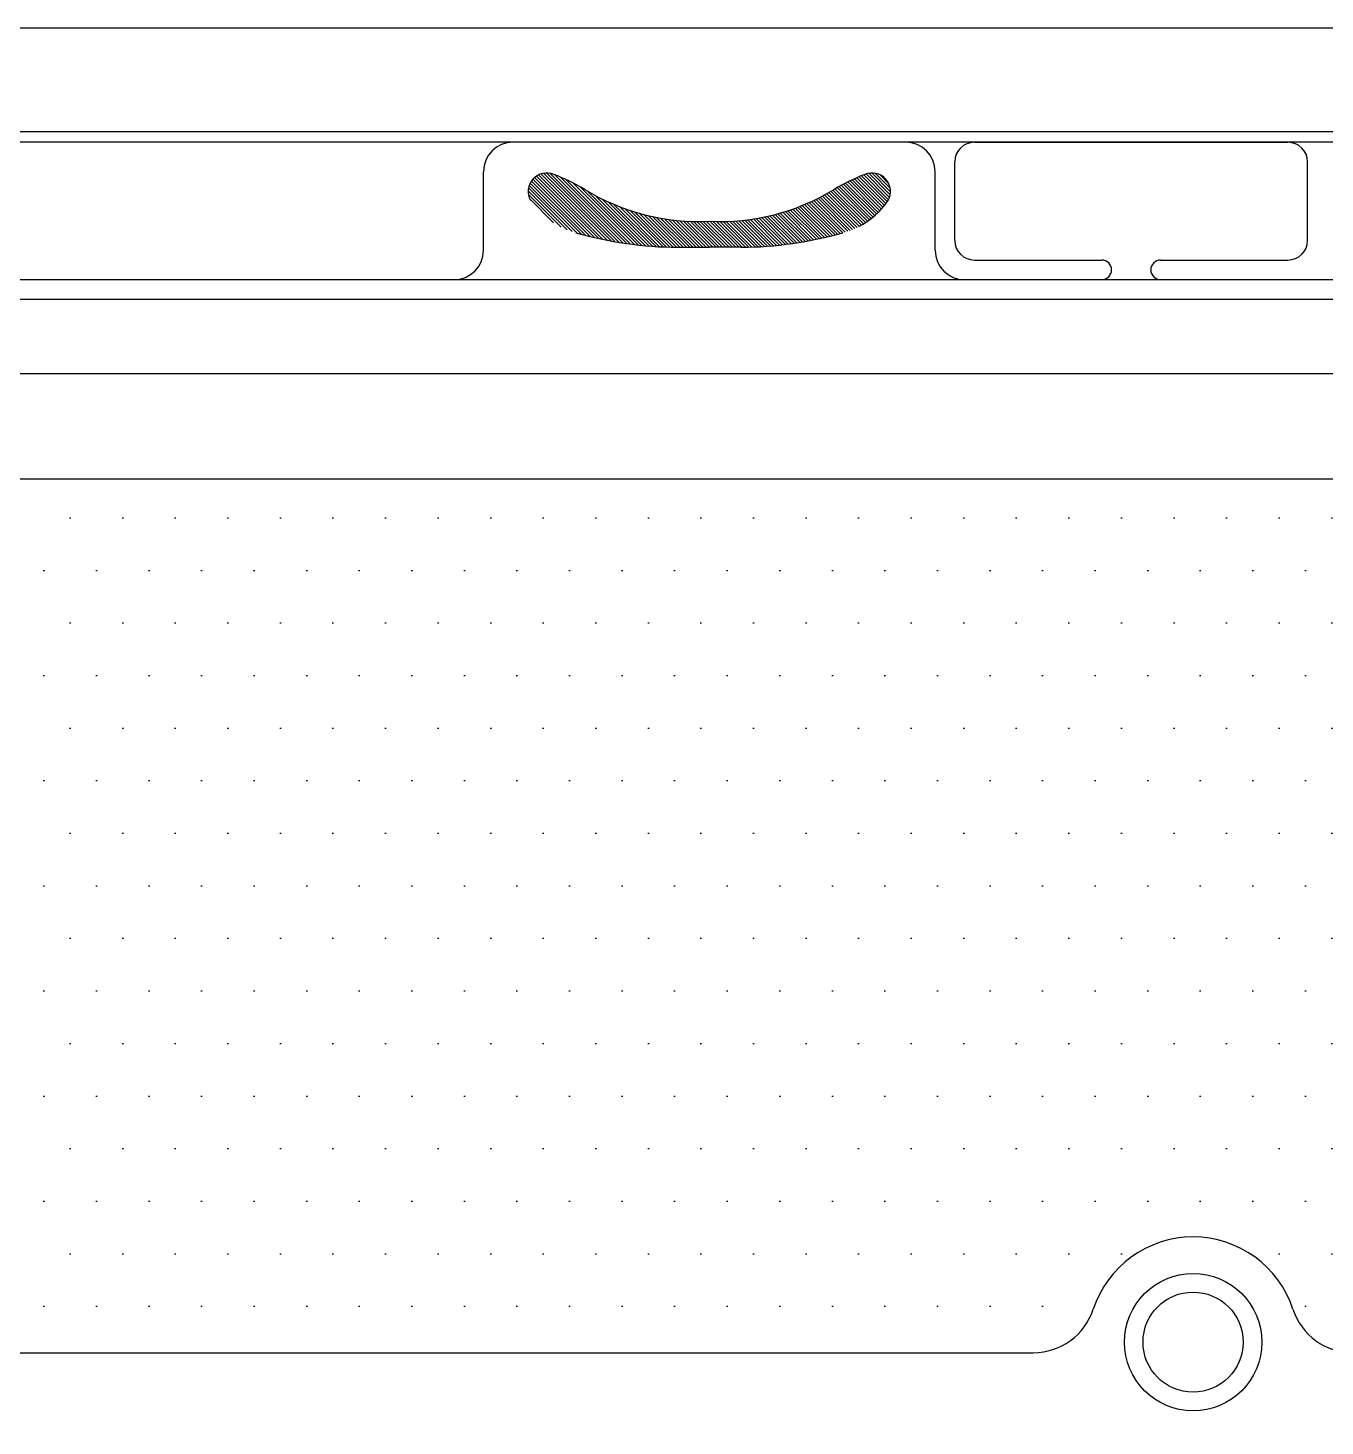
# Model space of a CAD drawing. Header units: millimetres. Extents: x -1227.91 to -1226.11, y 2257.37 to 2258.42.
# Drawn here: x -1227.348 to -1226.731, y 2257.755 to 2258.42 of the extents above; entities that cross this region are included whole.
import ezdxf

# ---------------------------------------------------------------- set-up
doc = ezdxf.new("R2010")
doc.units = ezdxf.units.MM
doc.header["$LTSCALE"] = 10
doc.layers.add('jacuzzi', color=1, linetype='Continuous')

msp = doc.modelspace()

# ---------------------------------------------------------------- hatches: boundary and pattern name
at = {"layer": 'jacuzzi'}
h = msp.add_hatch(dxfattribs=at)
h.set_pattern_fill('ANSI31', color=256, scale=0.00884, style=0)
h.set_pattern_definition([(315, (-1229.5830521, 2253.4023783), (-0.000781353, -0.000781353), [])])
h.paths.add_polyline_path([(-1226.96455, 2258.34354, -0.040015), (-1226.94959, 2258.3508, -0.693838), (-1226.93876, 2258.33827, -0.117767), (-1226.95277, 2258.32586, -0.051981), (-1226.9604, 2258.32293, -0.067757), (-1227.00869, 2258.31601), (-1227.02385, 2258.31601), (-1227.03902, 2258.31601, -0.067757), (-1227.0873, 2258.32293, -0.051981), (-1227.09493, 2258.32586, -0.117767), (-1227.10895, 2258.33827, -0.693838), (-1227.09811, 2258.3508, -0.040015), (-1227.08315, 2258.34354, 0.150241), (-1227.02385, 2258.32839, 0.150241)])
h = msp.add_hatch(dxfattribs=at)
h.set_pattern_fill('DOTS', color=256, scale=0.4, style=0)
h.set_pattern_definition([(0, (-1254.177878, 2254.437338), (0.0125, 0.025), [0, -0.025])])
h.paths.add_polyline_path([(-1226.86979, 2257.7903, 0.323974), (-1226.84129, 2257.81093, -0.72393), (-1226.74629, 2257.81093, 0.323974), (-1226.71779, 2257.7903), (-1226.40706, 2257.7903, 0.344151), (-1226.37795, 2257.81302, 0.003147), (-1226.37786, 2257.81339, 0.115309), (-1226.37684, 2258.18271, 0.349236), (-1226.40607, 2258.20596), (-1227.6115, 2258.20596, 0.284081), (-1227.63833, 2258.18938, 0.059275), (-1227.64073, 2258.18271, 0.115309), (-1227.6397, 2257.81339, 0.347675), (-1227.61051, 2257.7903)])

# ---------------------------------------------------------------- linework, layer by layer
for p, q in [((-1227.21991, 2258.37085), (-1227.64426, 2258.37085)), ((-1226.37331, 2258.37085), (-1227.21991, 2258.37085)), ((-1227.21991, 2258.36594), (-1227.63175, 2258.36594)), ((-1226.38581, 2258.36594), (-1227.21991, 2258.36594)), ((-1226.9305, 2258.36594), (-1227.11732, 2258.36594)), ((-1226.89783, 2258.36594), (-1226.74866, 2258.36594)), ((-1226.90717, 2258.31928), (-1226.90717, 2258.35661)), ((-1226.73932, 2258.31928), (-1226.73932, 2258.35661)), ((-1227.13132, 2258.31461), (-1227.13132, 2258.35194)), ((-1226.9165, 2258.31461), (-1226.9165, 2258.35194)), ((-1227.03902, 2258.31601), (-1227.02385, 2258.31601)), ((-1227.00869, 2258.31601), (-1227.02385, 2258.31601)), ((-1226.89783, 2258.30994), (-1226.83724, 2258.30994)), ((-1226.80924, 2258.30994), (-1226.74866, 2258.30994)), ((-1227.63175, 2258.30061), (-1226.38581, 2258.30061)), ((-1227.63175, 2258.29128), (-1227.21991, 2258.29128)), ((-1227.21991, 2258.29128), (-1226.38581, 2258.29128)), ((-1227.63175, 2258.25596), (-1226.38581, 2258.25596)), ((-1227.6115, 2258.20596), (-1226.40607, 2258.20596)), ((-1227.61051, 2257.7903), (-1226.86979, 2257.7903))]:
    msp.add_line(p, q, dxfattribs=at)
at = {"layer": 'jacuzzi', "color": 3}
msp.add_lwpolyline([(-1226.10878, 2257.53432, -0.414214), (-1226.12278, 2257.52032), (-1227.89478, 2257.52032, -0.414214), (-1227.90878, 2257.53432), (-1227.90878, 2258.40632, -0.414214), (-1227.89478, 2258.42032), (-1226.12278, 2258.42032, -0.414214), (-1226.10878, 2258.40632)], format="xyb", close=True, dxfattribs=at)
at = {"layer": 'jacuzzi'}
for radius in [0.03267, 0.0238]:
    msp.add_circle((-1226.79379, 2257.79532), radius, dxfattribs=at)
for centre, radius, start, end in [((-1227.11732, 2258.35194), 0.014, 90, 180), ((-1226.9305, 2258.35194), 0.014, 0, 90), ((-1226.89783, 2258.35661), 0.00933, 90, 180), ((-1226.74866, 2258.35661), 0.00933, 0, 90), ((-1227.10119, 2258.34251), 0.00884, 67.60642, 208.65138), ((-1227.13589, 2258.25387), 0.10403, 59.54052, 68.53402), ((-1226.91181, 2258.25387), 0.10403, 111.46598, 120.45948), ((-1226.94652, 2258.34251), 0.00884, 331.34862, 112.39358), ((-1227.02885, 2258.43241), 0.10415, 238.57596, 272.75314), ((-1227.01885, 2258.43241), 0.10415, 267.24686, 301.42404), ((-1226.97175, 2258.3614), 0.04029, 298.10468, 324.97122), ((-1227.03776, 2258.4968), 0.1808, 254.09783, 269.60294), ((-1227.00994, 2258.4968), 0.1808, 270.39706, 285.90217), ((-1227.14532, 2258.31461), 0.014, 270, 0), ((-1226.9025, 2258.31461), 0.014, 180, 270), ((-1226.89783, 2258.31928), 0.00933, 180, 270), ((-1226.74866, 2258.31928), 0.00933, 270, 0), ((-1226.83724, 2258.30528), 0.00467, 270, 90), ((-1226.80924, 2258.30528), 0.00467, 90, 270), ((-1226.79379, 2257.79532), 0.05, 18.19615, 161.80385), ((-1226.86979, 2257.8203), 0.03, 270, 341.80385), ((-1226.71779, 2257.8203), 0.03, 198.19615, 270)]:
    msp.add_arc(centre, radius, start, end, dxfattribs=at)

doc.saveas('drawing.dxf')
